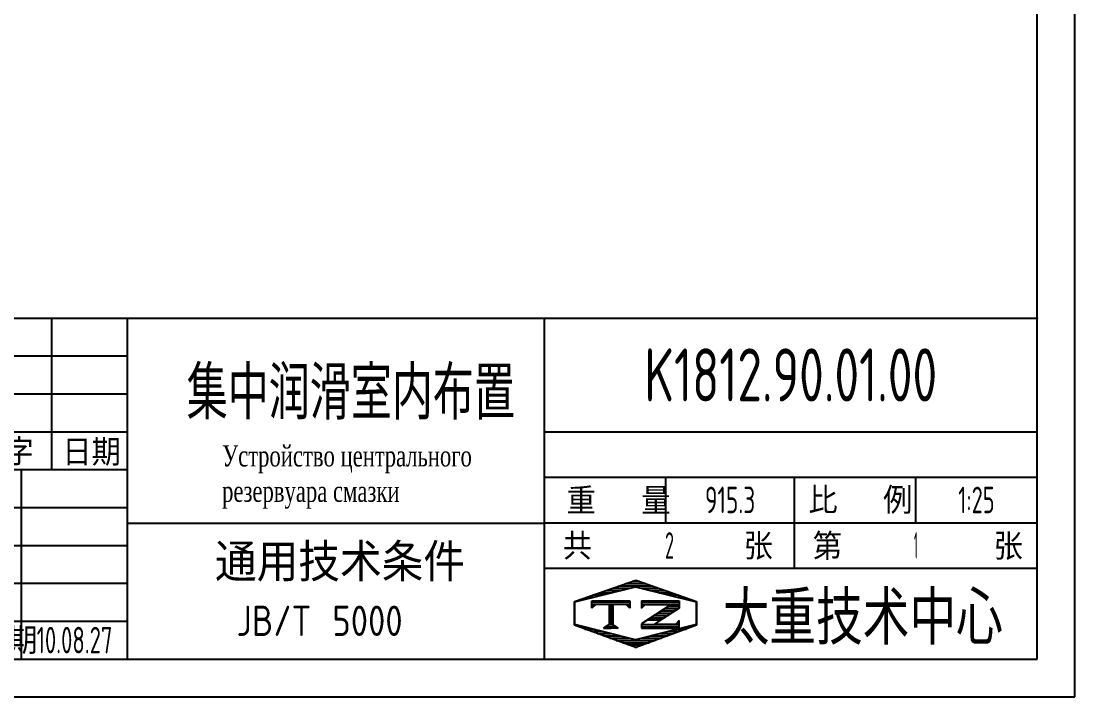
# Model space of a CAD drawing. Header units: millimetres. Extents: x 87 to 10587, y 0 to 7425.
# Drawn here: x 7110 to 10587, y 0 to 2230 of the extents above; entities that cross this region are included whole.
import ezdxf
from ezdxf.enums import TextEntityAlignment as Align

# ---------------------------------------------------------------- set-up
doc = ezdxf.new("R2010")
doc.units = ezdxf.units.MM
doc.header["$LTSCALE"] = 250
for name, color, linetype in [('01', 7, 'Continuous'), ('02', 1, 'Continuous'), ('11', 3, 'Continuous'), ('THICK', 7, 'Continuous')]:
    doc.layers.add(name, color=color, linetype=linetype)
doc.styles.add('HZLIB', font='TXT', dxfattribs={"width": 0.8, "bigfont": 'hztxt.shx'})
doc.styles.get("Standard").update_dxf_attribs({"font": 'isocp', "width": 0.707, "bigfont": 'intecad.shx'})

# ---------------------------------------------------------------- blocks, each defined once
blk = doc.blocks.new('*X125')
at = {"color": 0}
for p, q in [((122.34, 4.5), (123.72, 4.5)), ((122.82, 4.8), (123.24, 4.8))]:
    blk.add_line(p, q, dxfattribs=at)
blk = doc.blocks.new('*X124')
at = {"color": 0}
for p, q in [((120.53, 7.8), (125.53, 7.8)), ((120.53, 7.5), (125.53, 7.5)), ((120.53, 7.2), (120.79, 7.2)), ((125.27, 7.2), (125.53, 7.2))]:
    blk.add_line(p, q, dxfattribs=at)
blk = doc.blocks.new('*X123')
at = {"color": 0}
for p, q in [((124.1, 9.9), (128.52, 9.9)), ((124.97, 10.2), (127.67, 10.2)), ((125.83, 10.5), (126.82, 10.5)), ((119.8, 8.4), (120.72, 8.4)), ((120.66, 8.7), (121.92, 8.7)), ((121.52, 9), (123.12, 9)), ((122.38, 9.3), (124.32, 9.3)), ((123.24, 9.6), (125.52, 9.6)), ((127.02, 9.6), (129.37, 9.6)), ((128.22, 9.3), (130.22, 9.3)), ((129.42, 9), (131.07, 9)), ((130.62, 8.7), (131.92, 8.7)), ((131.82, 8.4), (132.77, 8.4)), ((118.22, 7.8), (118.32, 7.8)), ((118.22, 7.5), (118.27, 7.5)), ((118.22, 7.2), (118.27, 7.2)), ((118.94, 8.1), (119.52, 8.1)), ((133.02, 8.1), (133.62, 8.1)), ((134.22, 7.8), (134.32, 7.8)), ((134.27, 7.5), (134.32, 7.5)), ((134.27, 7.2), (134.32, 7.2)), ((118.22, 6.9), (118.27, 6.9)), ((118.22, 6.6), (118.27, 6.6)), ((118.22, 6.3), (118.27, 6.3)), ((118.22, 6), (118.27, 6)), ((118.22, 5.7), (118.27, 5.7)), ((134.27, 6.9), (134.32, 6.9)), ((134.27, 6.6), (134.32, 6.6)), ((134.27, 6.3), (134.32, 6.3)), ((134.27, 6), (134.32, 6)), ((134.27, 5.7), (134.32, 5.7)), ((118.22, 5.4), (118.27, 5.4)), ((118.22, 5.1), (118.27, 5.1)), ((118.22, 4.8), (118.27, 4.8)), ((118.79, 4.5), (119.42, 4.5)), ((119.61, 4.2), (120.62, 4.2)), ((131.92, 4.2), (132.95, 4.2)), ((133.12, 4.5), (133.76, 4.5)), ((134.27, 5.4), (134.32, 5.4)), ((134.27, 5.1), (134.32, 5.1)), ((134.27, 4.8), (134.32, 4.8)), ((120.43, 3.9), (121.82, 3.9)), ((121.26, 3.6), (123.02, 3.6)), ((122.08, 3.3), (124.22, 3.3)), ((122.91, 3), (125.42, 3)), ((127.12, 3), (129.7, 3)), ((128.32, 3.3), (130.51, 3.3)), ((129.52, 3.6), (131.32, 3.6)), ((130.72, 3.9), (132.14, 3.9)), ((123.73, 2.7), (128.89, 2.7)), ((124.55, 2.4), (128.07, 2.4)), ((125.38, 2.1), (127.26, 2.1)), ((126.2, 1.8), (126.45, 1.8))]:
    blk.add_line(p, q, dxfattribs=at)
blk = doc.blocks.new('*X126')
at = {"color": 0}
for p, q in [((127.06, 7.8), (132.06, 7.8)), ((127.06, 7.5), (132.06, 7.5)), ((127.06, 7.2), (127.32, 7.2)), ((130.62, 7.2), (132.06, 7.2)), ((128.3, 5.7), (130.1, 5.7)), ((128.77, 6), (130.57, 6)), ((129.23, 6.3), (131.04, 6.3)), ((129.7, 6.6), (131.51, 6.6)), ((130.16, 6.9), (131.98, 6.9)), ((127.84, 5.4), (129.64, 5.4))]:
    blk.add_line(p, q, dxfattribs=at)
blk = doc.blocks.new('*X127')
at = {"color": 0}
for p, q in [((127.06, 4.8), (132.06, 4.8)), ((127.06, 4.5), (132.06, 4.5)), ((131.84, 5.1), (132.06, 5.1))]:
    blk.add_line(p, q, dxfattribs=at)
blk = doc.blocks.new('*U128')
at = {"layer": 'THICK'}
for p, q in [((-180, 45), (0, 45)), ((-130, 25), (-130, 45)), ((-120, 0), (-120, 45)), ((-65, 0), (-65, 45)), ((0, 0), (0, 45)), ((-180, 30), (-120, 30)), ((-65, 30), (0, 30)), ((-180, 25), (-120, 25)), ((-134, 0), (-134, 25)), ((-65, 24), (0, 24)), ((-49, 18), (-49, 24)), ((-32, 12), (-32, 24)), ((-16, 18), (-16, 24)), ((-120, 17.93), (-65, 17.93)), ((-65, 18), (0, 18)), ((-65, 12), (0, 12)), ((-180, 0), (0, 0))]:
    blk.add_line(p, q, dxfattribs=at)
at = {"layer": 'THICK', "color": 3}
for p, q in [((-180, 40), (-120, 40)), ((-180, 35), (-120, 35)), ((-180, 20), (-120, 20)), ((-180, 15), (-120, 15)), ((-180, 10), (-120, 10)), ((-61.04, 7.61), (-52.93, 10.43)), ((-52.93, 10.43), (-44.93, 7.61)), ((-60.99, 7.54), (-52.99, 9.54)), ((-52.99, 9.54), (-44.99, 7.54)), ((-61.04, 4.46), (-61.04, 7.61)), ((-60.99, 4.54), (-60.99, 7.54)), ((-58.73, 6.7), (-58.73, 7.7)), ((-58.73, 7.7), (-53.73, 7.7)), ((-58.23, 7.2), (-58.73, 6.7)), ((-54.23, 7.2), (-58.23, 7.2)), ((-56.45, 7.2), (-56.45, 4.46)), ((-56.23, 7.2), (-56.23, 4.46)), ((-55.98, 7.2), (-55.98, 4.46)), ((-53.73, 6.7), (-54.23, 7.2)), ((-53.73, 7.7), (-53.73, 6.7)), ((-52.2, 7.7), (-52.2, 6.7)), ((-52.2, 7.7), (-47.2, 7.7)), ((-52.2, 6.7), (-51.7, 7.2)), ((-48.26, 7.2), (-52.2, 4.65)), ((-51.7, 7.2), (-48.26, 7.2)), ((-47.2, 7.7), (-47.2, 6.7)), ((-44.99, 7.54), (-44.99, 4.54)), ((-44.93, 7.61), (-44.93, 4.46)), ((-47.2, 6.71), (-49.76, 5.07)), ((-180, 5), (-120, 5)), ((-52.93, 1.51), (-61.04, 4.46)), ((-52.99, 2.54), (-60.99, 4.54)), ((-56.23, 4.69), (-57.2, 4.08)), ((-56.23, 4.69), (-55.26, 4.08)), ((-44.99, 4.54), (-52.99, 2.54)), ((-44.93, 4.46), (-52.93, 1.51)), ((-52.2, 4.65), (-52.2, 4.08)), ((-49.76, 5.07), (-50.52, 4.58)), ((-47.7, 4.58), (-50.52, 4.58)), ((-47.2, 5.08), (-47.7, 4.58)), ((-47.2, 4.08), (-47.2, 5.08)), ((-57.2, 4.08), (-56.23, 4.08)), ((-55.26, 4.08), (-56.23, 4.08)), ((-52.2, 4.08), (-47.2, 4.08))]:
    blk.add_line(p, q, dxfattribs=at)
for name in ['*X123', '*X124', '*X126', '*X125', '*X127']:
    blk.add_blockref(name, (-179.26, -0.24), dxfattribs=at)
for s, p in [('签 字', (-142.1, 25.56)), ('重   量', (-62.07, 19.09)), ('比   例', (-30.16, 19.17)), ('日     期', (-149.6, 0.66))]:
    blk.add_text(s, height=3.5, dxfattribs=at).set_placement(p)
for s, height, p in [('日期', 3.5, (-124.75, 27.41)), ('共          张', 3.5, (-48.72, 15.02)), ('第          张', 3.5, (-15.74, 15.02)), ('通用技术条件', 5, (-91.97, 12.99))]:
    blk.add_text(s, height=height, dxfattribs=at).set_placement(p, align=Align.MIDDLE)
at = {"layer": 'THICK', "color": 3, "width": 0.8}
blk.add_text('太重技术中心', height=7, dxfattribs=at).set_placement((-41.48, 1.9))
at = {"layer": 'THICK', "color": 3, "style": 'HZLIB', "width": 0.8}
blk.add_text('JB/T 5000', height=4, dxfattribs=at).set_placement((-105.63, 3.05))
blk = doc.blocks.new('*U129')
blk.add_blockref('*U128', (0, 0))
blk = doc.blocks.new('*U132')
at = {"layer": '01'}
for points in [[(415, 5), (415, 292)], [(25, 5), (415, 5)]]:
    blk.add_lwpolyline(points, dxfattribs=at)
at = {"layer": '02'}
for points in [[(420, 0), (420, 297)], [(0, 0), (420, 0)]]:
    blk.add_lwpolyline(points, dxfattribs=at)

msp = doc.modelspace()

# ---------------------------------------------------------------- linework, layer by layer
at = {"layer": '01'}
msp.add_point((10461.857, 1250), dxfattribs=at)

# ---------------------------------------------------------------- block references
at = {"layer": '11', "xscale": 25, "yscale": 25, "zscale": 25}
msp.add_blockref('*U132', (86.857, 0), dxfattribs=at)
at = {"layer": '11', "xscale": 25, "yscale": 25}
msp.add_blockref('*U129', (10461.857, 125), dxfattribs=at)

# ---------------------------------------------------------------- texts
at = {"layer": '11'}
for s, height, width, p, p2 in [('K1812.90.01.00', 175, 0.693676, (9166.255, 975), (10132.459, 975)), ('集中润滑室内布置', 175, 1.072441, (7656.726, 915.307), (8739.32, 915.307)), ('915.3', 87.5, 0.67865, (9366.373, 606.25), (9532.341, 606.25)), ('1:25', 87.5, 0.656293, (10201.806, 606.25), (10321.907, 606.25)), ('2', 87.5, 0.562593, (9234.341, 456.25), (9264.372, 456.25)), ('1', 87.5, 0.404, (10055.671, 456.25), (10068.043, 456.25)), ('10.08.27', 87.5, 0.642055, (7161.857, 143.75), (7411.857, 143.75))]:
    msp.add_text(s, height=height, dxfattribs=dict(at, width=width)).set_placement(p, p2, align=Align.FIT)
at = {"layer": '11', "insert": (7773.584, 830.396), "char_height": 70, "width": 865.43324, "attachment_point": 1}
msp.add_mtext('{\\fTimes New Roman|b0|i0|c204|p18;\\C3;Устройство центрального резервуара смазки}', dxfattribs=at)

doc.saveas('drawing.dxf')
